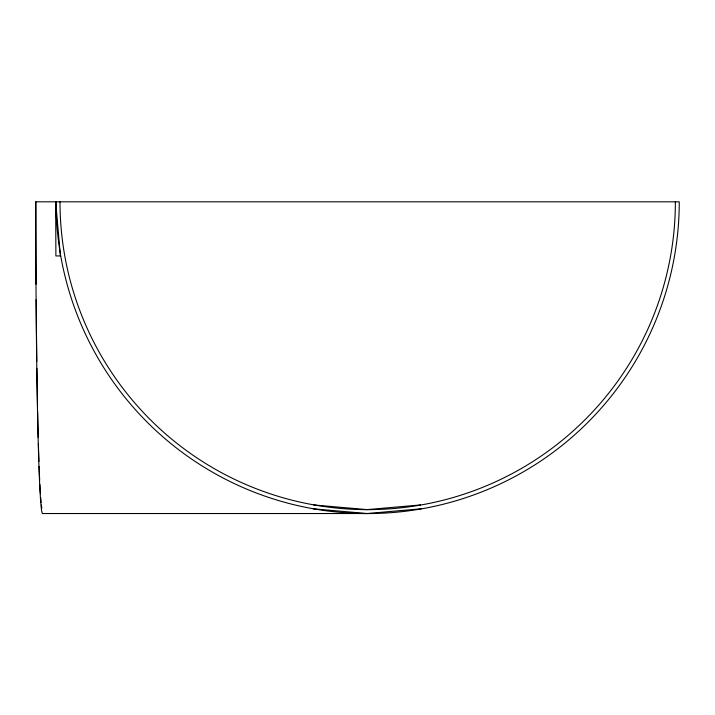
<?xml version="1.0" encoding="UTF-8"?>
<svg xmlns="http://www.w3.org/2000/svg" width="715" height="715" viewBox="0 0 715 715"><rect width="100%" height="100%" fill="white"/><g stroke="black" fill="none" stroke-linecap="round" stroke-linejoin="round"><path stroke-width="1.07" d="M420.492 504.942L367.09 509.616L313.697 504.942M421.171 508.794L367.09 513.522L313.018 508.794M367.689 513.522L42.551 513.522A311.677 6.801 -90 0 1 35.75 201.818L679.25 201.818A311.677 311.597 -90 0 1 367.626 513.549A311.677 311.597 -90 0 1 56.02 201.818M675.371 201.818A307.763 307.682 -90 0 1 367.689 509.634A307.763 307.682 -90 0 1 59.997 201.818M41.845 507.954A307.763 6.712 90 0 1 41.381 504.96M41.121 502.574A307.763 6.712 90 0 1 40.684 497.479M40.424 493.788A307.763 6.712 90 0 1 39.888 484.475M39.682 480.257A307.763 6.712 90 0 1 39.119 466.475M38.941 461.452A307.763 6.712 90 0 1 38.396 443.666M38.235 437.634A307.763 6.712 90 0 1 37.636 411.509M37.52 405.655A307.763 6.712 90 0 1 36.903 368.332M36.805 361.495A307.763 6.712 90 0 1 36.179 299.567M36.081 284.257A307.763 6.712 90 0 1 35.83 201.818M60.391 255.943L55.886 255.943L55.681 201.818L60.409 255.943"/></g></svg>
